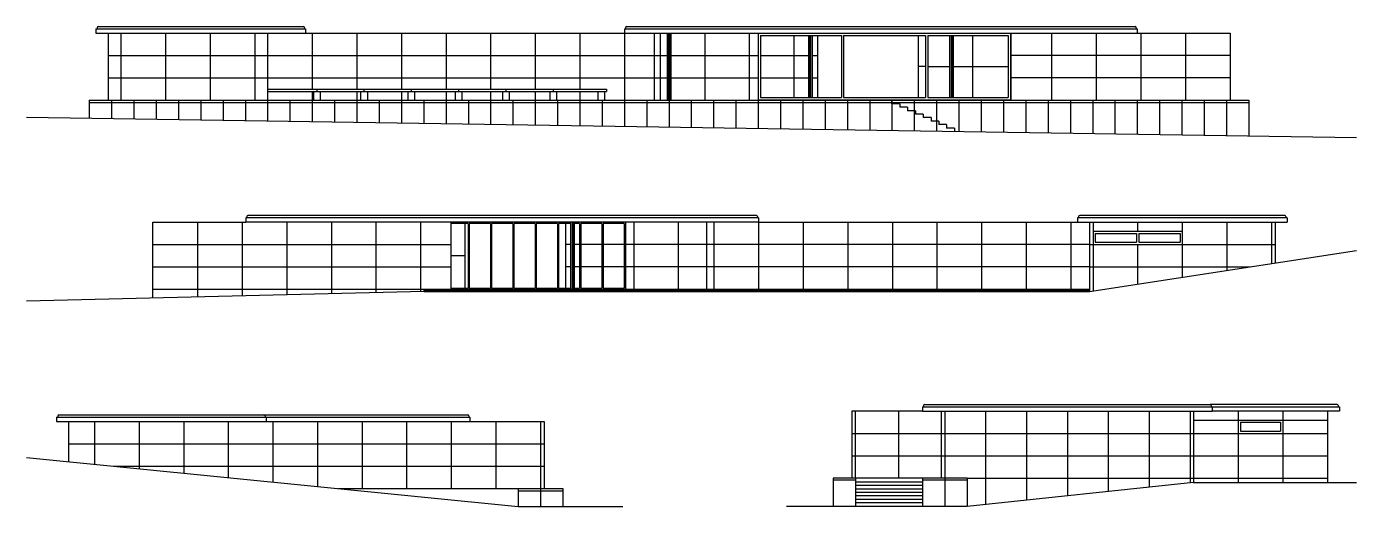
# Model space of a CAD drawing. Header units: inches. Extents: x -1 to 115, y -1 to 49.
# Drawn here: x 55.5 to 115.1, y 5.8 to 27.3 of the extents above; entities that cross this region are included whole.
import ezdxf

# ---------------------------------------------------------------- set-up
doc = ezdxf.new("R2010")
doc.units = ezdxf.units.IN
doc.header["$MEASUREMENT"] = 0
for name, color, linetype in [('Cancel', 30, 'CONTINUOUS'), ('Columns', 9, 'CONTINUOUS'), ('Flooring', 1, 'CONTINUOUS'), ('Furniture', 2, 'CONTINUOUS'), ('Roof', 6, 'CONTINUOUS'), ('Walls', 7, 'CONTINUOUS')]:
    doc.layers.add(name, color=color, linetype=linetype)

msp = doc.modelspace()

# ---------------------------------------------------------------- linework, layer by layer
at = {"layer": 'Cancel'}
for p, q in [((88.288, 26.959), (88.288, 23.984)), ((88.288, 26.959), (99.596, 26.959)), ((88.388, 26.859), (88.388, 24.084)), ((88.388, 26.859), (92.016, 26.859)), ((92.016, 26.859), (92.016, 24.084)), ((92.116, 26.859), (92.116, 24.084)), ((92.116, 26.859), (95.793, 26.859)), ((95.793, 26.859), (95.793, 24.084)), ((95.893, 26.859), (95.893, 24.084)), ((95.893, 26.859), (99.496, 26.859)), ((99.496, 26.859), (99.496, 24.084)), ((99.596, 26.959), (99.596, 23.984)), ((88.288, 23.984), (99.596, 23.984)), ((88.388, 24.084), (92.016, 24.084)), ((92.116, 24.084), (95.793, 24.084)), ((95.893, 24.084), (99.496, 24.084)), ((82.33, 18.495), (82.33, 15.495)), ((75.28, 18.445), (74.505, 18.445)), ((75.28, 18.445), (75.28, 15.545)), ((75.33, 18.445), (75.33, 15.545)), ((76.28, 18.445), (75.33, 18.445)), ((76.28, 18.445), (76.28, 15.545)), ((76.33, 18.445), (76.33, 15.545)), ((77.28, 18.445), (76.33, 18.445)), ((77.28, 18.445), (77.28, 15.545)), ((77.33, 18.445), (77.33, 15.545)), ((78.28, 18.445), (77.33, 18.445)), ((78.28, 18.445), (78.28, 15.545)), ((78.33, 18.445), (78.33, 15.545)), ((79.28, 18.445), (78.33, 18.445)), ((79.28, 18.445), (79.28, 15.545)), ((79.33, 18.445), (79.33, 15.545)), ((79.891, 18.445), (79.33, 18.445)), ((80.28, 18.445), (80.051, 18.445)), ((80.28, 18.445), (80.28, 15.545)), ((80.33, 18.445), (80.33, 15.545)), ((81.28, 18.445), (80.33, 18.445)), ((81.28, 18.445), (81.28, 15.545)), ((81.33, 18.445), (81.33, 15.545)), ((82.28, 18.445), (81.33, 18.445)), ((82.28, 18.445), (82.28, 15.545)), ((103.405, 17.995), (103.405, 17.595)), ((103.405, 17.995), (105.255, 17.995)), ((105.255, 17.995), (105.255, 17.595)), ((105.355, 17.995), (105.355, 17.595)), ((105.355, 17.995), (107.205, 17.995)), ((107.205, 17.995), (107.205, 17.595)), ((103.405, 17.595), (105.255, 17.595)), ((105.355, 17.595), (107.205, 17.595)), ((74.505, 15.545), (75.28, 15.545)), ((75.33, 15.545), (76.28, 15.545)), ((76.33, 15.545), (77.28, 15.545)), ((77.33, 15.545), (78.28, 15.545)), ((78.33, 15.545), (79.28, 15.545)), ((79.33, 15.545), (79.891, 15.545)), ((80.051, 15.545), (80.28, 15.545)), ((80.33, 15.545), (81.28, 15.545)), ((81.33, 15.545), (82.28, 15.545)), ((109.914, 9.532), (111.714, 9.532)), ((109.914, 9.532), (109.914, 9.132)), ((109.914, 9.132), (111.714, 9.132)), ((111.714, 9.532), (111.714, 9.132))]:
    msp.add_line(p, q, dxfattribs=at)
at = {"layer": 'Columns'}
for p, q in [((84.208, 26.959), (84.208, 23.959)), ((84.27, 26.959), (84.27, 23.959)), ((84.305, 26.959), (84.305, 23.959)), ((84.368, 26.959), (84.368, 23.959)), ((90.541, 26.859), (90.541, 24.084)), ((90.604, 26.859), (90.604, 24.084)), ((90.639, 26.859), (90.639, 24.084)), ((90.701, 26.859), (90.701, 24.084)), ((96.874, 26.859), (96.874, 24.084)), ((96.937, 26.859), (96.937, 24.084)), ((96.972, 26.859), (96.972, 24.084)), ((97.034, 26.859), (97.034, 24.084)), ((79.891, 15.495), (79.891, 18.495)), ((79.954, 15.495), (79.954, 18.495)), ((79.989, 15.495), (79.989, 18.495)), ((80.051, 15.495), (80.051, 18.495))]:
    msp.add_line(p, q, dxfattribs=at)
at = {"layer": 'Flooring'}
for p, q in [((58.288, 23.959), (97.288, 23.959)), ((58.288, 23.959), (58.288, 23.159)), ((58.288, 23.859), (97.288, 23.859)), ((59.288, 23.959), (59.288, 23.144)), ((60.288, 23.959), (60.288, 23.128)), ((61.288, 23.959), (61.288, 23.113)), ((62.288, 23.959), (62.288, 23.097)), ((63.288, 23.959), (63.288, 23.082)), ((64.288, 23.959), (64.288, 23.067)), ((65.288, 23.959), (65.288, 23.051)), ((66.288, 23.959), (66.288, 23.036)), ((67.288, 23.959), (67.288, 23.021)), ((68.288, 23.959), (68.288, 23.005)), ((69.288, 23.959), (69.288, 22.99)), ((70.288, 23.959), (70.288, 22.974)), ((71.288, 23.959), (71.288, 22.959)), ((72.288, 23.959), (72.288, 22.944)), ((73.288, 23.959), (73.288, 22.928)), ((74.288, 23.959), (74.288, 22.913)), ((75.288, 23.959), (75.288, 22.897)), ((76.288, 23.959), (76.288, 22.882)), ((77.288, 23.959), (77.288, 22.867)), ((78.288, 23.959), (78.288, 22.851)), ((79.288, 23.959), (79.288, 22.836)), ((80.288, 23.959), (80.288, 22.821)), ((81.288, 23.959), (81.288, 22.805)), ((82.288, 23.959), (82.288, 22.79)), ((83.288, 23.959), (83.288, 22.774)), ((84.288, 23.959), (84.288, 22.759)), ((85.288, 23.959), (85.288, 22.744)), ((86.288, 23.959), (86.288, 22.728)), ((87.288, 23.959), (87.288, 22.713)), ((88.288, 23.959), (88.288, 22.697)), ((89.288, 23.959), (89.288, 22.682)), ((90.288, 23.959), (90.288, 22.667)), ((91.288, 23.959), (91.288, 22.651)), ((92.288, 23.959), (92.288, 22.636)), ((93.288, 23.959), (93.288, 22.621)), ((94.288, 23.804), (94.288, 23.959)), ((94.288, 23.959), (94.288, 22.605)), ((95.288, 23.959), (95.288, 22.59)), ((96.288, 23.959), (96.288, 22.574)), ((97.288, 23.959), (97.288, 22.559)), ((97.288, 23.959), (110.288, 23.959)), ((97.288, 23.959), (97.288, 22.559)), ((97.288, 23.859), (110.288, 23.859)), ((98.288, 23.959), (98.288, 22.544)), ((99.288, 23.959), (99.288, 22.528)), ((100.288, 23.959), (100.288, 22.513)), ((101.288, 23.959), (101.288, 22.497)), ((102.288, 23.959), (102.288, 22.482)), ((103.288, 23.959), (103.288, 22.467)), ((104.288, 23.959), (104.288, 22.451)), ((105.288, 23.959), (105.288, 22.436)), ((106.288, 23.959), (106.288, 22.421)), ((107.288, 23.959), (107.288, 22.405)), ((108.288, 23.959), (108.288, 22.39)), ((109.288, 23.959), (109.288, 22.374)), ((110.288, 23.959), (110.288, 22.359)), ((94.638, 23.804), (94.288, 23.804)), ((94.638, 23.804), (94.638, 23.649)), ((94.988, 23.649), (94.638, 23.649)), ((94.988, 23.649), (94.988, 23.493)), ((95.338, 23.493), (94.988, 23.493)), ((95.338, 23.493), (95.338, 23.338)), ((95.688, 23.338), (95.338, 23.338)), ((95.688, 23.338), (95.688, 23.183)), ((96.038, 23.183), (95.688, 23.183)), ((96.038, 23.183), (96.038, 23.028)), ((96.388, 23.028), (96.038, 23.028)), ((96.388, 23.028), (96.388, 22.873)), ((96.738, 22.873), (96.388, 22.873)), ((96.738, 22.873), (96.738, 22.717)), ((97.088, 22.717), (96.738, 22.717)), ((97.088, 22.717), (97.088, 22.562)), ((58.522, 9.565), (58.522, 7.65)), ((60.522, 9.565), (60.522, 7.451)), ((62.522, 9.565), (62.522, 7.253)), ((64.522, 9.565), (64.522, 7.055)), ((66.522, 9.565), (66.522, 6.856)), ((68.522, 9.565), (68.522, 6.658)), ((70.522, 9.565), (70.522, 6.565)), ((72.522, 9.565), (72.522, 6.565)), ((74.522, 9.565), (74.522, 6.565)), ((76.522, 9.565), (76.522, 6.565)), ((78.522, 9.565), (78.522, 6.565)), ((57.362, 8.565), (78.682, 8.565)), ((59.378, 7.565), (78.682, 7.565)), ((69.458, 6.565), (77.522, 6.565)), ((78.522, 6.565), (78.522, 5.765)), ((95.654, 7.032), (91.654, 7.032)), ((91.654, 7.032), (91.654, 5.765)), ((92.654, 6.932), (91.654, 6.932)), ((92.654, 7.032), (92.654, 5.765)), ((95.654, 6.851), (92.654, 6.851)), ((95.654, 6.696), (92.654, 6.696)), ((97.654, 6.932), (95.654, 6.932)), ((96.654, 7.032), (96.654, 5.765)), ((77.522, 6.465), (79.522, 6.465)), ((95.654, 6.541), (92.654, 6.541)), ((95.654, 6.386), (92.654, 6.386)), ((95.654, 6.231), (92.654, 6.231)), ((95.654, 6.075), (92.654, 6.075)), ((95.654, 5.92), (92.654, 5.92))]:
    msp.add_line(p, q, dxfattribs=at)
at = {"layer": 'Furniture'}
for p, q in [((66.288, 24.459), (81.488, 24.459)), ((68.488, 24.459), (68.488, 24.359)), ((70.608, 24.459), (70.608, 24.359)), ((72.728, 24.459), (72.728, 24.359)), ((74.848, 24.459), (74.848, 24.359)), ((76.968, 24.459), (76.968, 24.359)), ((79.088, 24.459), (79.088, 24.359)), ((81.488, 24.459), (81.488, 24.359)), ((66.288, 24.359), (81.488, 24.359)), ((68.338, 24.359), (68.338, 23.959)), ((68.638, 24.359), (68.638, 23.959)), ((70.458, 24.359), (70.458, 23.959)), ((70.758, 24.359), (70.758, 23.959)), ((72.578, 24.359), (72.578, 23.959)), ((72.878, 24.359), (72.878, 23.959)), ((74.698, 24.359), (74.698, 23.959)), ((74.998, 24.359), (74.998, 23.959)), ((76.818, 24.359), (76.818, 23.959)), ((77.118, 24.359), (77.118, 23.959)), ((78.938, 24.359), (78.938, 23.959)), ((79.238, 24.359), (79.238, 23.959)), ((81.088, 24.359), (81.088, 23.959)), ((81.388, 24.359), (81.388, 23.959))]:
    msp.add_line(p, q, dxfattribs=at)
at = {"layer": 'Roof'}
for p, q in [((58.588, 27.159), (67.988, 27.159)), ((58.588, 27.159), (58.588, 26.959)), ((58.588, 26.959), (67.988, 26.959)), ((58.638, 27.209), (58.638, 27.159)), ((58.688, 27.259), (67.888, 27.259)), ((67.938, 27.209), (67.938, 27.159)), ((67.988, 27.159), (67.988, 26.959)), ((82.288, 27.159), (82.288, 26.959)), ((82.288, 27.159), (105.288, 27.159)), ((82.338, 27.209), (82.338, 27.159)), ((82.388, 27.259), (105.188, 27.259)), ((105.238, 27.209), (105.238, 27.159)), ((105.288, 27.159), (105.288, 26.959)), ((55.477, 23.202), (115.116, 22.285)), ((61.145, 15.095), (61.145, 18.495)), ((88.305, 18.695), (65.305, 18.695)), ((65.305, 18.695), (65.305, 18.495)), ((88.305, 18.495), (65.305, 18.495)), ((65.355, 18.745), (65.355, 18.695)), ((88.205, 18.795), (65.405, 18.795)), ((74.505, 18.495), (74.505, 15.495)), ((88.255, 18.745), (88.255, 18.695)), ((88.305, 18.695), (88.305, 18.495)), ((112.005, 18.695), (102.605, 18.695)), ((102.605, 18.695), (102.605, 18.495)), ((102.605, 18.495), (112.005, 18.495)), ((102.655, 18.745), (102.655, 18.695)), ((111.905, 18.795), (102.705, 18.795)), ((111.955, 18.745), (111.955, 18.695)), ((112.005, 18.695), (112.005, 18.495)), ((103.145, 15.395), (115.116, 17.222)), ((73.305, 15.395), (55.477, 14.959)), ((73.305, 15.495), (103.145, 15.495)), ((73.305, 15.395), (73.305, 15.495)), ((73.305, 15.395), (103.145, 15.395)), ((74.305, 15.395), (74.305, 15.495)), ((75.305, 15.395), (75.305, 15.495)), ((76.305, 15.395), (76.305, 15.495)), ((77.305, 15.395), (77.305, 15.495)), ((78.305, 15.395), (78.305, 15.495)), ((79.305, 15.395), (79.305, 15.495)), ((80.305, 15.395), (80.305, 15.495)), ((81.305, 15.395), (81.305, 15.495)), ((82.305, 15.395), (82.305, 15.495)), ((83.305, 15.395), (83.305, 15.495)), ((84.305, 15.395), (84.305, 15.495)), ((85.305, 15.395), (85.305, 15.495)), ((86.305, 15.395), (86.305, 15.495)), ((87.305, 15.395), (87.305, 15.495)), ((88.305, 15.395), (88.305, 15.495)), ((89.305, 15.395), (89.305, 15.495)), ((90.305, 15.395), (90.305, 15.495)), ((91.305, 15.395), (91.305, 15.495)), ((92.305, 15.395), (92.305, 15.495)), ((93.305, 15.395), (93.305, 15.495)), ((94.305, 15.395), (94.305, 15.495)), ((95.305, 15.395), (95.305, 15.495)), ((96.305, 15.395), (96.305, 15.495)), ((97.305, 15.395), (97.305, 15.495)), ((98.305, 15.395), (98.305, 15.495)), ((99.305, 15.395), (99.305, 15.495)), ((100.305, 15.395), (100.305, 15.495)), ((101.305, 15.395), (101.305, 15.495)), ((102.305, 15.395), (102.305, 15.495)), ((95.654, 10.232), (108.654, 10.232)), ((95.654, 10.232), (95.654, 10.032)), ((95.704, 10.282), (95.704, 10.232)), ((95.754, 10.332), (108.554, 10.332)), ((114.254, 10.332), (108.554, 10.332)), ((108.604, 10.282), (108.604, 10.232)), ((108.654, 10.232), (108.654, 10.032)), ((108.654, 10.232), (114.354, 10.232)), ((114.304, 10.282), (114.304, 10.232)), ((114.354, 10.232), (114.354, 10.032)), ((56.822, 9.765), (66.222, 9.765)), ((56.822, 9.765), (56.822, 9.565)), ((56.822, 9.565), (66.222, 9.565)), ((56.872, 9.815), (56.872, 9.765)), ((56.922, 9.865), (66.122, 9.865)), ((65.96, 9.765), (66.172, 9.765)), ((66.122, 9.865), (75.26, 9.865)), ((66.172, 9.815), (66.172, 9.765)), ((66.222, 9.765), (66.222, 9.565)), ((66.222, 9.765), (75.36, 9.765)), ((75.31, 9.815), (75.31, 9.765)), ((75.36, 9.765), (75.36, 9.565)), ((95.654, 10.032), (108.654, 10.032)), ((114.354, 10.032), (108.654, 10.032)), ((107.814, 6.832), (97.654, 5.765)), ((107.814, 7.032), (113.814, 7.032)), ((97.654, 5.765), (89.564, 5.765))]:
    msp.add_line(p, q, dxfattribs=at)
for centre, start, end in [((58.688, 27.209), 90, 180), ((67.888, 27.209), 0, 90), ((82.388, 27.209), 90, 180), ((105.188, 27.209), 0, 90), ((65.405, 18.745), 90, 180), ((88.205, 18.745), 0, 90), ((102.705, 18.745), 90, 180), ((111.905, 18.745), 0, 90), ((95.754, 10.282), 90, 180), ((108.554, 10.282), 0, 90), ((114.254, 10.282), 0, 90), ((56.922, 9.815), 90, 180), ((66.122, 9.815), 0, 90), ((75.26, 9.815), 0, 90)]:
    msp.add_arc(centre, 0.05, start, end, dxfattribs=at)
at = {"layer": 'Walls'}
for p, q in [((59.128, 26.959), (59.128, 23.959)), ((59.708, 26.959), (59.708, 23.959)), ((61.708, 26.959), (61.708, 23.959)), ((63.708, 26.959), (63.708, 23.959)), ((65.708, 26.959), (65.708, 23.959)), ((66.288, 26.959), (66.288, 23.959)), ((67.988, 26.959), (82.288, 26.959)), ((68.288, 26.959), (68.288, 24.459)), ((70.288, 26.959), (70.288, 24.459)), ((72.288, 26.959), (72.288, 24.459)), ((74.288, 26.959), (74.288, 24.459)), ((76.288, 26.959), (76.288, 24.459)), ((78.288, 26.959), (78.288, 24.459)), ((80.288, 26.959), (80.288, 24.459)), ((82.288, 26.959), (88.288, 26.959)), ((82.288, 26.959), (82.288, 23.959)), ((83.621, 26.959), (83.621, 23.959)), ((83.888, 26.959), (83.888, 23.959)), ((85.888, 26.959), (85.888, 23.959)), ((87.888, 26.959), (87.888, 23.959)), ((89.888, 26.859), (89.888, 24.084)), ((90.954, 26.859), (90.954, 24.084)), ((95.458, 26.859), (95.458, 24.084)), ((97.896, 26.859), (97.896, 24.084)), ((99.621, 26.959), (99.621, 23.959)), ((99.621, 26.959), (109.448, 26.959)), ((101.448, 26.959), (101.448, 23.959)), ((103.448, 26.959), (103.448, 23.959)), ((105.448, 26.959), (105.448, 23.959)), ((107.448, 26.959), (107.448, 23.959)), ((109.448, 26.959), (109.448, 23.959)), ((59.128, 25.959), (66.288, 25.959)), ((66.288, 25.959), (83.621, 25.959)), ((83.621, 25.959), (84.208, 25.959)), ((84.368, 25.959), (88.288, 25.959)), ((88.388, 25.959), (90.541, 25.959)), ((90.701, 25.959), (90.954, 25.959)), ((109.448, 25.959), (99.621, 25.959)), ((95.793, 25.471), (95.458, 25.471)), ((95.893, 25.471), (96.874, 25.471)), ((97.034, 25.471), (99.496, 25.471)), ((59.128, 24.959), (66.288, 24.959)), ((66.288, 24.959), (83.621, 24.959)), ((83.621, 24.959), (84.208, 24.959)), ((84.368, 24.959), (88.288, 24.959)), ((88.388, 24.959), (90.541, 24.959)), ((90.701, 24.959), (90.954, 24.959)), ((109.448, 24.959), (99.621, 24.959)), ((68.288, 24.359), (68.288, 23.959)), ((70.288, 24.359), (70.288, 23.959)), ((72.288, 24.359), (72.288, 23.959)), ((74.288, 24.359), (74.288, 23.959)), ((76.288, 24.359), (76.288, 23.959)), ((78.288, 24.359), (78.288, 23.959)), ((80.288, 24.359), (80.288, 23.959)), ((61.145, 18.495), (65.305, 18.495)), ((63.145, 18.495), (63.145, 15.143)), ((65.145, 18.495), (65.145, 15.191)), ((67.145, 18.495), (67.145, 15.239)), ((69.145, 18.495), (69.145, 15.287)), ((71.145, 18.495), (71.145, 15.335)), ((73.145, 18.495), (73.145, 15.383)), ((82.705, 18.495), (82.705, 15.495)), ((84.705, 18.495), (84.705, 15.495)), ((85.975, 18.495), (85.975, 15.495)), ((86.305, 18.495), (86.305, 15.395)), ((88.305, 18.495), (102.605, 18.495)), ((88.305, 18.495), (88.305, 15.395)), ((90.305, 18.495), (90.305, 15.395)), ((92.305, 18.495), (92.305, 15.395)), ((94.305, 18.495), (94.305, 15.395)), ((96.305, 18.495), (96.305, 15.395)), ((98.305, 18.495), (98.305, 15.395)), ((100.305, 18.495), (100.305, 15.395)), ((102.305, 18.495), (102.305, 15.395)), ((103.145, 18.495), (103.145, 15.395)), ((103.305, 18.495), (103.305, 15.42)), ((105.305, 18.495), (105.305, 18.095)), ((107.305, 18.495), (107.305, 16.03)), ((109.305, 18.495), (109.305, 16.335)), ((111.305, 18.495), (111.305, 16.64)), ((111.465, 18.495), (111.465, 16.665)), ((75.135, 18.445), (75.135, 15.545)), ((79.638, 18.445), (79.638, 15.545)), ((103.305, 18.095), (107.305, 18.095)), ((61.145, 17.495), (74.505, 17.495)), ((79.891, 17.495), (79.638, 17.495)), ((80.28, 17.495), (80.051, 17.495)), ((81.28, 17.495), (80.33, 17.495)), ((82.28, 17.495), (81.33, 17.495)), ((85.975, 17.495), (82.33, 17.495)), ((103.145, 17.495), (85.975, 17.495)), ((103.145, 17.495), (111.465, 17.495)), ((105.305, 17.495), (105.305, 15.725)), ((75.135, 16.995), (74.505, 16.995)), ((61.145, 16.495), (74.505, 16.495)), ((79.891, 16.495), (79.638, 16.495)), ((80.28, 16.495), (80.051, 16.495)), ((81.28, 16.495), (80.33, 16.495)), ((82.28, 16.495), (81.33, 16.495)), ((85.975, 16.495), (82.33, 16.495)), ((103.145, 16.495), (85.975, 16.495)), ((103.145, 16.495), (110.354, 16.495)), ((61.145, 15.495), (73.305, 15.495)), ((73.305, 15.445), (103.145, 15.445)), ((57.362, 9.565), (57.362, 7.765)), ((66.222, 9.565), (78.682, 9.565)), ((78.682, 9.565), (78.682, 6.565)), ((95.654, 10.032), (92.494, 10.032)), ((92.494, 10.032), (92.494, 7.032)), ((92.654, 7.032), (92.654, 10.032)), ((94.574, 10.032), (94.574, 7.032)), ((96.494, 10.032), (96.494, 7.032)), ((96.654, 10.032), (96.654, 7.032)), ((98.488, 10.032), (98.488, 5.852)), ((100.321, 10.032), (100.321, 6.045)), ((102.154, 10.032), (102.154, 6.237)), ((103.988, 10.032), (103.988, 6.43)), ((105.821, 10.032), (105.821, 6.622)), ((107.654, 10.032), (107.654, 6.815)), ((107.814, 10.032), (107.814, 6.832)), ((107.814, 9.632), (113.814, 9.632)), ((109.814, 10.032), (109.814, 6.832)), ((111.814, 10.032), (111.814, 6.832)), ((113.814, 10.032), (113.814, 6.832)), ((92.494, 9.032), (107.814, 9.032)), ((107.814, 9.032), (113.814, 9.032)), ((55.477, 7.952), (77.522, 5.765)), ((92.494, 8.032), (107.814, 8.032)), ((107.814, 8.032), (113.814, 8.032)), ((77.522, 6.565), (79.522, 6.565)), ((77.522, 6.565), (77.522, 5.765)), ((79.522, 6.565), (79.522, 5.765)), ((97.654, 7.032), (95.654, 7.032)), ((95.654, 7.032), (95.654, 5.765)), ((97.654, 7.032), (97.654, 5.765)), ((97.654, 7.032), (107.814, 7.032)), ((107.814, 6.832), (115.116, 6.832)), ((77.522, 5.765), (82.222, 5.765))]:
    msp.add_line(p, q, dxfattribs=at)

doc.saveas('drawing.dxf')
